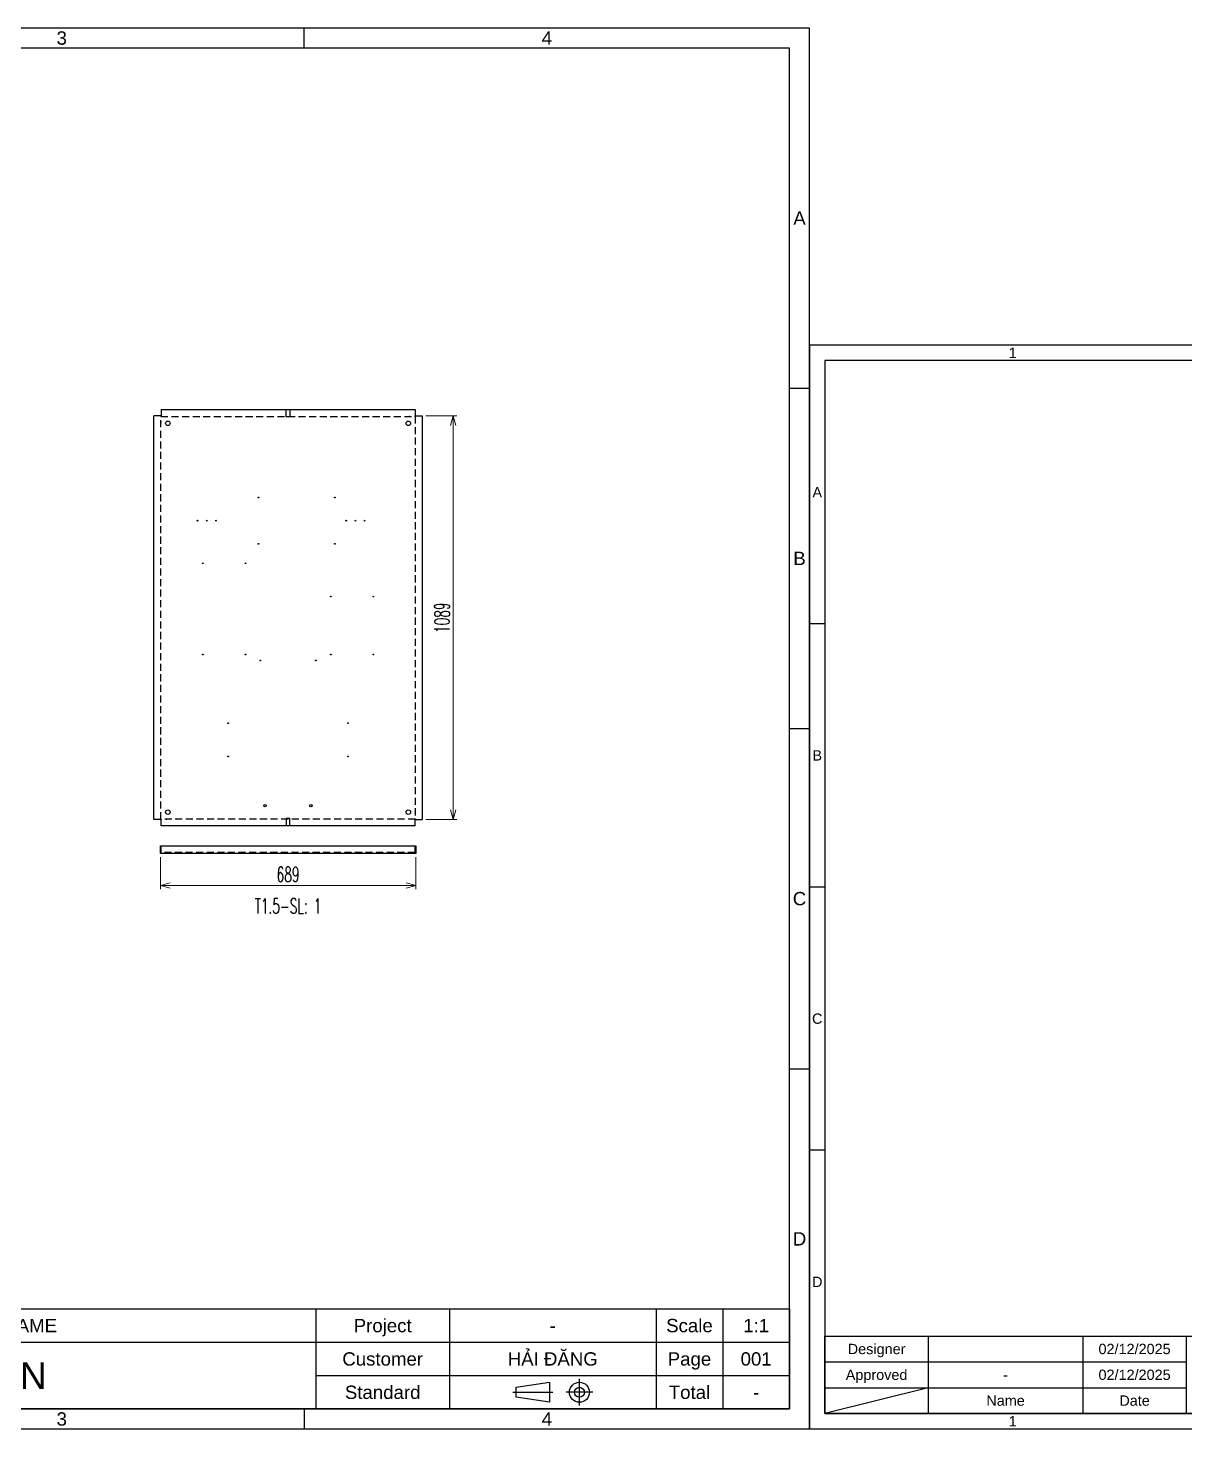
# Model space of a CAD drawing. Header units: millimetres. Extents: x 123558 to 149079, y -1073 to 14418.
# Drawn here: x 142833 to 145956, y 8184 to 11964 of the extents above; entities that cross this region are included whole.
import ezdxf
from ezdxf.enums import TextEntityAlignment as Align

# ---------------------------------------------------------------- set-up
doc = ezdxf.new("R2010")
doc.units = ezdxf.units.MM
doc.header["$LTSCALE"] = 3
doc.linetypes.add('HIDDEN', pattern=[9.525, 6.35, -3.175])
for name, color, linetype in [('@.HIDDEN', 8, 'HIDDEN'), ('@.TEXT', 7, 'Continuous'), ('@.VISIBLE', 7, 'Continuous'), ('dim', 7, 'Continuous')]:
    doc.layers.add(name, color=color, linetype=linetype)
doc.styles.add('Ann_w01', font='romans.shx', dxfattribs={"width": 0.6, "bigfont": 'chineset.shx'})
doc.styles.add('Arial', font='arial.ttf')
doc.dimstyles.new('Dim 01_SC20', dxfattribs={"dimscale": 20, "dimtxt": 2, "dimasz": 1.3, "dimexe": 0.5, "dimexo": 0.5, "dimgap": 0.5, "dimtad": 1, "dimdec": 1, "dimzin": 12, "dimdsep": 46, "dimtxsty": 'Ann_w01', "dimblk": 'OPEN30', "dimcen": 1.5, "dimclrd": 6, "dimclre": 6, "dimclrt": 3, "dimadec": 1, "dimazin": 3, "dimtm": 1e-09, "dimtfac": 1, "dimtdec": 1, "dimtix": 1, "dimtmove": 0, "dimatfit": 3, "dimldrblk": 'OPEN30', "dimfxl": 1, "dimtolj": 1, "dimlwd": 20, "dimlwe": 20, "dimarcsym": 0})

# ---------------------------------------------------------------- blocks, each defined once
blk = doc.blocks.new('_Open30')
at = {"color": 0, "linetype": 'ByBlock', "lineweight": -2}
for p, q in [((-1, 0.27), (0, 0)), ((0, 0), (-1, -0.27)), ((0, 0), (-1, 0))]:
    blk.add_line(p, q, dxfattribs=at)
blk = doc.blocks.new('*D183')
at = {"layer": 'Defpoints', "color": 0, "transparency": 16777216}
for p in [(143190.6, 9737.1), (143879.6, 9737.1), (143879.6, 9650.4)]:
    blk.add_point(p, dxfattribs=at)
at = {"layer": 'dim', "color": 6, "lineweight": 20, "transparency": 16777216}
for p, q in [((143190.6, 9727.1), (143190.6, 9640.4)), ((143879.6, 9727.1), (143879.6, 9640.4)), ((143216.6, 9650.4), (143853.6, 9650.4))]:
    blk.add_line(p, q, dxfattribs=at)
at = {"layer": 'dim', "color": 6, "lineweight": 20, "transparency": 16777216, "xscale": 26, "yscale": 26, "zscale": 26, "rotation": 180}
blk.add_blockref('_Open30', (143190.6, 9650.4), dxfattribs=at)
at = {"layer": 'dim', "color": 6, "lineweight": 20, "transparency": 16777216, "xscale": 26, "yscale": 26, "zscale": 26}
blk.add_blockref('_Open30', (143879.6, 9650.4), dxfattribs=at)
at = {"layer": 'dim', "color": 3, "transparency": 16777216, "insert": (143535.1, 9680.4), "char_height": 40, "attachment_point": 5, "style": 'Ann_w01'}
blk.add_mtext('\\A1;689', dxfattribs=at)
blk = doc.blocks.new('*D184')
at = {"layer": 'Defpoints', "color": 0, "transparency": 16777216}
for p in [(143897, 10917.4), (143980.6, 10917.4), (143897, 9828.4)]:
    blk.add_point(p, dxfattribs=at)
at = {"layer": 'dim', "color": 6, "lineweight": 20, "transparency": 16777216}
for p, q in [((143907, 10917.4), (143990.6, 10917.4)), ((143980.6, 9854.4), (143980.6, 10891.4)), ((143907, 9828.4), (143990.6, 9828.4))]:
    blk.add_line(p, q, dxfattribs=at)
at = {"layer": 'dim', "color": 6, "lineweight": 20, "transparency": 16777216, "xscale": 26, "yscale": 26, "zscale": 26}
for p, rotation in [((143980.6, 10917.4), 90), ((143980.6, 9828.4), 270)]:
    blk.add_blockref('_Open30', p, dxfattribs=dict(at, rotation=rotation))
at = {"layer": 'dim', "color": 3, "transparency": 16777216, "insert": (143950.6, 10372.9), "char_height": 40, "attachment_point": 5, "rotation": 90, "style": 'Ann_w01'}
blk.add_mtext('\\A1;1089', dxfattribs=at)
blk = doc.blocks.new('*U254')
blk.add_circle((0, 0), 1)
blk = doc.blocks.new('*U255')
at = {"color": 0, "linetype": 'ByBlock', "lineweight": -2}
for p in [(0, 0), (25, 0), (50, 0)]:
    blk.add_blockref('*U254', p, dxfattribs=at)
blk = doc.blocks.new('*U256')
blk.add_circle((0, 0), 1)
blk = doc.blocks.new('*U257')
at = {"color": 0, "linetype": 'ByBlock', "lineweight": -2}
for p in [(0, 0), (25, 0), (50, 0)]:
    blk.add_blockref('*U256', p, dxfattribs=at)
blk = doc.blocks.new('Standard ISO')
at = {"color": 6}
for p, q in [((-6, 0), (0, 0)), ((6, 0), (2, 0)), ((4, -2), (4, 2))]:
    blk.add_line(p, q, dxfattribs=at)
blk.add_lwpolyline([(-0.5, 1.5), (-0.5, -1.5), (-5.5, -0.75), (-5.5, 0.75), (-0.5, 1.5)])
for radius in [1.5, 0.75]:
    blk.add_circle((4, 0), radius)
blk = doc.blocks.new('A$C4dbb82d6')
at = {"layer": '@.VISIBLE'}
h = blk.add_hatch(color=30, dxfattribs=at)
h.dxf.hatch_style = 1
h.paths.add_polyline_path([(0.21, 4.97), (3.62, 1.56), (3.62, 5.97), (1.92, 5.97), (1.3, 5.35), (3.12, 5.35), (3.12, 2.59), (0.74, 4.97), (3.75, 7.98), (3.75, 8.51)])
h = blk.add_hatch(color=150, dxfattribs=at)
h.dxf.hatch_style = 1
h.paths.add_polyline_path([(6.76, 4.97), (4.37, 2.59), (4.37, 5.35), (6.2, 5.35), (5.58, 5.97), (3.88, 5.97), (3.88, 1.56), (7.29, 4.97), (3.75, 8.51), (3.75, 7.98)])
at = {"layer": '@.VISIBLE', "color": 30}
blk.add_lwpolyline([(3.62, 5.97), (3.62, 1.56), (0.21, 4.97), (3.75, 8.51), (3.75, 7.98), (0.74, 4.97), (3.12, 2.59), (3.12, 5.35), (1.3, 5.35), (1.92, 5.97)], close=True, dxfattribs=at)
at = {"layer": '@.VISIBLE', "color": 150}
blk.add_lwpolyline([(3.88, 5.97), (3.88, 1.56), (7.29, 4.97), (3.75, 8.51), (3.75, 7.98), (6.76, 4.97), (4.37, 2.59), (4.37, 5.35), (6.2, 5.35), (5.58, 5.97)], close=True, dxfattribs=at)
at = {"layer": '@.VISIBLE', "color": 30, "insert": (3.75, 0.51), "char_height": 1, "attachment_point": 5, "style": 'Ann_w01'}
blk.add_mtext_dynamic_manual_height_columns('{\\fArial|b1|i0|c0|p34;\\W1;TUAN ANH}', width=7.5, gutter_width=49.6, heights=[0], dxfattribs=at)
blk = doc.blocks.new('KHUNG BAN VE (Made by Tung)')
at = {"layer": '@.VISIBLE', "color": 8}
for p, q in [((75.75, 207), (75.75, 210)), ((148.5, 207), (148.5, 210)), ((221.25, 207), (221.25, 210)), ((3, 156), (0, 156)), ((294, 156), (297, 156)), ((3, 105), (0, 105)), ((294, 105), (297, 105)), ((3, 54), (0, 54)), ((294, 54), (297, 54)), ((23, 18), (23, 3)), ((53, 18), (53, 3)), ((73, 18), (73, 3)), ((123, 18), (123, 3)), ((223, 18), (223, 3)), ((243, 18), (243, 3)), ((274, 18), (274, 3)), ((284, 18), (284, 3)), ((3, 13), (73, 13)), ((123, 13), (294, 13)), ((3, 8), (73, 8)), ((23, 8), (3, 3)), ((223, 8), (294, 8)), ((75.75, 3), (75.75, 0)), ((148.5, 3), (148.5, 0)), ((221.25, 3), (221.25, 0))]:
    blk.add_line(p, q, dxfattribs=at)
for points in [[(0, 0), (297, 0), (297, 210), (0, 210)], [(3, 3), (294, 3), (294, 207), (3, 207)], [(3, 18), (294, 18), (294, 3), (3, 3)]]:
    blk.add_lwpolyline(points, close=True, dxfattribs=at)
at = {"xscale": 1.5, "yscale": 1.5, "zscale": 1.5}
blk.add_blockref('A$C4dbb82d6', (77.375, 4.041), dxfattribs=at)
blk.add_blockref('Standard ISO', (258.5, 5.5))
at = {"layer": '@.TEXT', "color": 1, "style": 'Arial'}
for s, p in [('1', (39.375, 208.5)), ('2', (112.125, 208.5)), ('3', (184.875, 208.5)), ('4', (257.625, 208.5)), ('A', (1.5, 181.5)), ('A', (295.5, 181.5)), ('B', (1.5, 130.5)), ('B', (295.5, 130.5)), ('C', (1.5, 79.5)), ('C', (295.5, 79.5)), ('D', (1.5, 28.5)), ('D', (295.5, 28.5)), ('02/12/2025', (63, 15.5)), ('02/12/2025', (63, 10.5)), ('1', (39.375, 1.5)), ('2', (112.125, 1.5)), ('3', (184.875, 1.5)), ('4', (257.625, 1.5))]:
    blk.add_text(s, height=2, dxfattribs=at).set_placement(p, align=Align.MIDDLE_CENTER)
at = {"layer": '@.TEXT', "color": 2, "style": 'Arial'}
for s, p in [('Designer', (13, 15.5)), ('DRAWING NAME', (173, 15.5)), ('Project', (233, 15.5)), ('Scale', (279, 15.5)), ('Approved', (13, 10.5)), ('Customer', (233, 10.5)), ('Page', (279, 10.5)), ('Name', (38, 5.5)), ('Date', (63, 5.5)), ('Standard', (233, 5.5)), ('Total', (279, 5.5))]:
    blk.add_text(s, height=2, dxfattribs=at).set_placement(p, align=Align.MIDDLE_CENTER)
at = {"layer": '@.TEXT', "color": 1, "style": 'Arial'}
for tag, height, p in [('DESIGNER_NAME', 2, (38, 15.5)), ('PROJECT_CODE', 2, (258.5, 15.5)), ('SCALE', 2, (289, 15.5)), ('APPROVED_NAME', 2, (38, 10.5)), ('CUSTOMER_NAME', 2, (258.5, 10.5)), ('PAGE', 2, (289, 10.5)), ('DRAWING_NAME', 4, (173, 8)), ('TOTAL', 2, (289, 5.5))]:
    blk.add_attdef(tag, text='', height=height, dxfattribs=at).set_placement(p, align=Align.MIDDLE_CENTER)
at = {"layer": '@.VISIBLE', "color": 30, "insert": (106, 10.5), "char_height": 1, "attachment_point": 5, "style": 'Ann_w01'}
blk.add_mtext_dynamic_manual_height_columns('{\\fTimes New Roman|b0|i0|c0|p18;\\W1;CTY TNHH SẢN XUẤT & THƯƠNG MẠI CƠ ĐIỆN TUẤN ANH\\PĐịa chỉ: Bến phà Vạn Phúc, Xã Ninh Sở, Huyện Thanh Trì, TP. Hà Nội\\PMST: 01081588698\\PEmail: ctytuananh68@gmail.com}', width=28.70976, gutter_width=99.197, heights=[0], dxfattribs=at)

msp = doc.modelspace()

# ---------------------------------------------------------------- linework, layer by layer
for centre in [(143455.15, 10697.38), (143661.15, 10697.38), (143455.15, 10572.38), (143661.15, 10572.38), (143305.15, 10519.88), (143420.15, 10519.88, 80.55), (143650.4, 10429.88, 161.11), (143765.4, 10429.88, 161.11), (143305.15, 10273.88, 80.55), (143420.15, 10273.88, 80.55), (143460.15, 10257.34, 161.11), (143610.15, 10257.34, 161.11), (143650.4, 10273.88, 161.11), (143765.4, 10273.88, 161.11), (143373.4, 10088.39), (143696.9, 10088.39), (143373.4, 9998.39), (143696.9, 9998.39)]:
    msp.add_circle(centre, 1)
at = {"color": 7}
for centre in [(143472.87, 9865.89), (143596.87, 9865.89)]:
    msp.add_circle(centre, 3.5, dxfattribs=at)
at = {"layer": '@.HIDDEN'}
msp.add_lwpolyline([(143191.95, 10916.09), (143878.35, 10916.09), (143878.35, 9829.69), (143191.95, 9829.69)], close=True, dxfattribs=at)
at = {"layer": '@.VISIBLE'}
for p, q in [((143191.95, 10901.35), (143191.95, 10899.35)), ((143192.25, 10916.09), (143192.25, 10917.39)), ((143206.32, 10916.09), (143208.32, 10916.09)), ((143863.98, 10916.09), (143861.98, 10916.09)), ((143878.05, 10916.09), (143878.05, 10917.39)), ((143878.35, 10901.35), (143878.35, 10899.35)), ((143191.95, 9844.44), (143191.95, 9846.44)), ((143192.25, 9829.69), (143192.25, 9828.39)), ((143206.32, 9829.69), (143208.32, 9829.69)), ((143863.98, 9829.69), (143861.98, 9829.69)), ((143878.05, 9829.69), (143878.05, 9828.39)), ((143878.35, 9844.44), (143878.35, 9846.44))]:
    msp.add_line(p, q, dxfattribs=at)
for points in [[(143192.25, 10934.79), (143192.25, 10917.39), (143173.25, 10917.39)], [(143192.25, 10934.79), (143878.05, 10934.79)], [(143540.15, 10934.79), (143540.15, 10914.79), (143530.15, 10914.79), (143530.15, 10934.79)], [(143878.05, 10934.79), (143878.05, 10917.39), (143897.05, 10917.39)], [(143173.25, 9828.39), (143173.25, 10917.39)], [(143897.05, 10917.39), (143897.05, 9828.39)], [(143192.25, 9810.99), (143192.25, 9828.39), (143173.25, 9828.39)], [(143540.15, 9810.99), (143540.15, 9830.99), (143530.15, 9830.99), (143530.15, 9810.99)], [(143878.05, 9810.99), (143878.05, 9828.39), (143897.05, 9828.39)], [(143878.05, 9810.99), (143192.25, 9810.99)]]:
    msp.add_lwpolyline(points, dxfattribs=at)
at = {"layer": '@.VISIBLE', "color": 151}
msp.add_lwpolyline([(143879.65, 9757.05), (143879.65, 9737.05), (143190.65, 9737.05), (143190.65, 9757.05)], close=True, dxfattribs=at)
at = {"layer": '@.VISIBLE', "color": 151, "linetype": 'HIDDEN'}
msp.add_lwpolyline([(143877.65, 9757.05), (143877.65, 9739.05), (143192.65, 9739.05), (143192.65, 9757.05)], dxfattribs=at)
at = {"layer": '@.VISIBLE'}
for centre in [(143210.65, 10897.39), (143859.65, 10897.39), (143210.65, 9848.39), (143859.65, 9848.39)]:
    msp.add_circle(centre, 6, dxfattribs=at)

# ---------------------------------------------------------------- block references
for name, p in [('*U255', (143290.43, 10634.88)), ('*U257', (143691.82, 10634.88))]:
    msp.add_blockref(name, p)
ref = msp.add_blockref('KHUNG BAN VE (Made by Tung)', (139596.5, 8184.06), dxfattribs=dict(at, xscale=18, yscale=18, zscale=18))
ref.add_attrib('APPROVED_NAME', '-', dxfattribs={"layer": '@.TEXT', "color": 1, "height": 36, "style": 'Arial'}).set_placement((140280.5, 8373.06), align=Align.MIDDLE_CENTER)
ref.add_attrib('TOTAL', '-', dxfattribs={"layer": '@.TEXT', "color": 1, "height": 36, "style": 'Arial'}).set_placement((144798.5, 8283.06), align=Align.MIDDLE_CENTER)
ref.add_attrib('PAGE', '001', dxfattribs={"layer": '@.TEXT', "color": 1, "height": 36, "style": 'Arial'}).set_placement((144798.5, 8373.06), align=Align.MIDDLE_CENTER)
ref.add_attrib('SCALE', '1:1', dxfattribs={"layer": '@.TEXT', "color": 1, "height": 36, "style": 'Arial'}).set_placement((144798.5, 8463.06), align=Align.MIDDLE_CENTER)
ref.add_attrib('CUSTOMER_NAME', 'HẢI ĐĂNG', dxfattribs={"layer": '@.TEXT', "color": 1, "height": 36, "style": 'Arial'}).set_placement((144249.5, 8373.06), align=Align.MIDDLE_CENTER)
ref.add_attrib('PROJECT_CODE', '-', dxfattribs={"layer": '@.TEXT', "color": 1, "height": 36, "style": 'Arial'}).set_placement((144249.5, 8463.06), align=Align.MIDDLE_CENTER)
ref.add_attrib('DRAWING_NAME', 'TỦ ĐIỆN  ', dxfattribs={"layer": '@.TEXT', "color": 1, "height": 72, "style": 'Arial'}).set_placement((142710.5, 8328.06), align=Align.MIDDLE_CENTER)
ref = msp.add_blockref('KHUNG BAN VE (Made by Tung)', (144942.5, 8184.06), dxfattribs=dict(at, xscale=13.92627193688286, yscale=13.92627193688286, zscale=13.92627193688286))
ref.add_attrib('APPROVED_NAME', '-', dxfattribs={"layer": '@.TEXT', "color": 1, "height": 27.85, "style": 'Arial'}).set_placement((145471.7, 8330.28), align=Align.MIDDLE_CENTER)
ref.add_attrib('TOTAL', '-', dxfattribs={"layer": '@.TEXT', "color": 1, "height": 27.85, "style": 'Arial'}).set_placement((148967.19, 8260.65), align=Align.MIDDLE_CENTER)
ref.add_attrib('PAGE', '001', dxfattribs={"layer": '@.TEXT', "color": 1, "height": 27.853, "style": 'Arial'}).set_placement((148967.19, 8330.28), align=Align.MIDDLE_CENTER)
ref.add_attrib('SCALE', '1:1', dxfattribs={"layer": '@.TEXT', "color": 1, "height": 27.853, "style": 'Arial'}).set_placement((148967.19, 8399.91), align=Align.MIDDLE_CENTER)
ref.add_attrib('CUSTOMER_NAME', 'HẢI ĐĂNG', dxfattribs={"layer": '@.TEXT', "color": 1, "height": 27.853, "style": 'Arial'}).set_placement((148542.44, 8330.28), align=Align.MIDDLE_CENTER)
ref.add_attrib('PROJECT_CODE', '-', dxfattribs={"layer": '@.TEXT', "color": 1, "height": 27.85, "style": 'Arial'}).set_placement((148542.44, 8399.91), align=Align.MIDDLE_CENTER)
ref.add_attrib('DRAWING_NAME', 'TỦ ĐIỆN  ', dxfattribs={"layer": '@.TEXT', "color": 1, "height": 55.705, "style": 'Arial'}).set_placement((147351.74, 8295.47), align=Align.MIDDLE_CENTER)

# ---------------------------------------------------------------- texts
at = {"layer": '@.VISIBLE', "color": 1, "style": 'Ann_w01', "width": 0.6}
msp.add_text('T1.5-SL: 1', height=40, dxfattribs=at).set_placement((143535.15, 9595.11), align=Align.MIDDLE_CENTER)

# ---------------------------------------------------------------- dimensions: what is measured, and where the dimension line sits
at = {"layer": 'dim'}
dim = msp.add_linear_dim(base=(143980.63, 10917.39), p1=(143897.05, 9828.39), p2=(143897.05, 10917.39), angle=90, dimstyle='Dim 01_SC20', dxfattribs=at)
dim.commit()
dim.dimension.update_dxf_attribs({"geometry": '*D184', "text_midpoint": (143950.63, 10372.89)})
dim = msp.add_linear_dim(base=(143879.65, 9650.4), p1=(143190.65, 9737.05), p2=(143879.65, 9737.05), dimstyle='Dim 01_SC20', dxfattribs=at)
dim.commit()
dim.dimension.update_dxf_attribs({"geometry": '*D183', "text_midpoint": (143535.15, 9680.4)})

doc.saveas('drawing.dxf')
